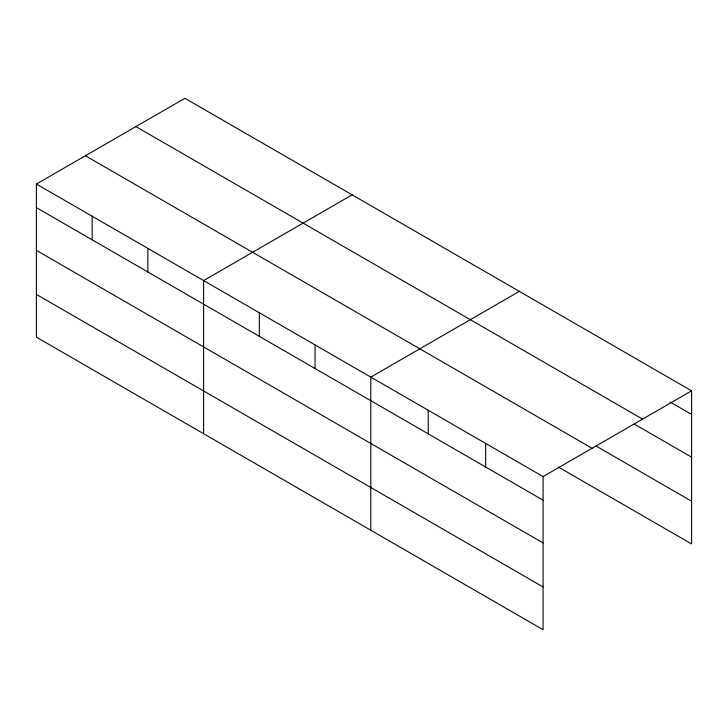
<?xml version="1.0" encoding="UTF-8"?>
<svg xmlns="http://www.w3.org/2000/svg" width="728" height="728" viewBox="0 0 728 728"><rect width="100%" height="100%" fill="white"/><g stroke="black" fill="none" stroke-linecap="round" stroke-linejoin="round"><path stroke-width="1.09" d="M543.079 542.915L543.079 476.576L36.4 184.048L36.4 337.173L543.079 629.702L543.079 542.915L36.4 250.386M558.258 466.966L691.6 543.952L691.6 390.827L184.921 98.298L36.4 184.048M352.125 194.831L203.603 280.58L203.603 433.706M519.328 291.373L370.807 377.113L370.807 530.239M543.079 476.576L691.6 390.827M670.188 402.056L691.6 414.414M135.909 126.599L642.587 419.128M634.179 424.014L691.6 457.166M596.223 446.137L691.6 501.201M85.413 155.756L592.091 448.284M36.4 207.635L543.079 500.163M36.4 294.421L543.079 586.95M485.658 443.425L485.658 467.012M428.228 410.274L428.228 433.861M315.069 344.936L315.069 368.532M259.341 312.758L259.341 336.354M147.866 248.403L147.866 271.99M92.138 216.225L92.138 239.812"/></g></svg>
